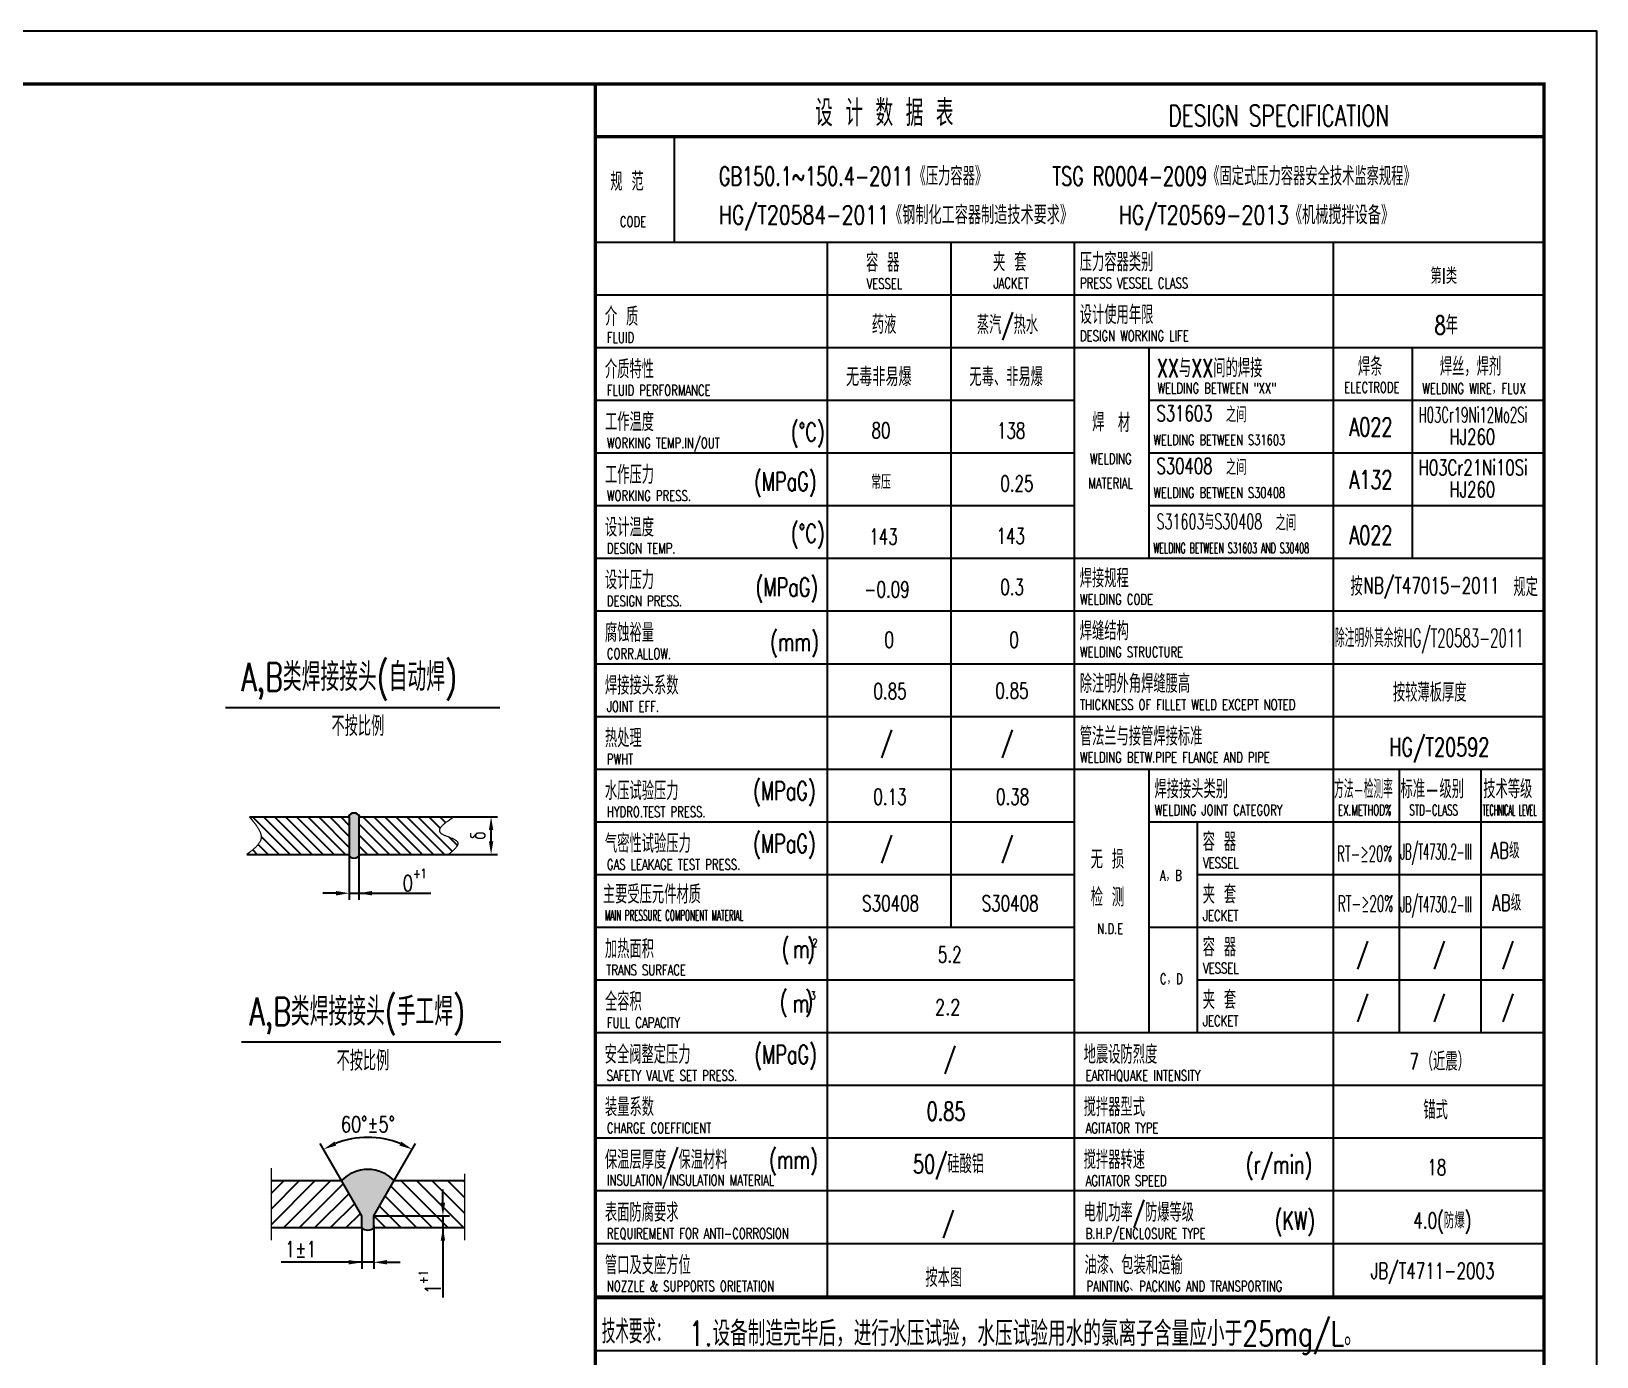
# Model space of a CAD drawing. Extents: x -14451 to -8511, y -379 to 8031.
# Drawn here: x -11481 to -8511, y 5516 to 8031 of the extents above; entities that cross this region are included whole.
import ezdxf
from ezdxf.enums import TextEntityAlignment as Align

# ---------------------------------------------------------------- set-up
doc = ezdxf.new("R2010")
doc.units = 0
doc.header["$MEASUREMENT"] = 0
doc.linetypes.add('ACAD_ISO05W100', pattern=[34, 24, -3, 0.5, -3, 0.5, -3])
doc.layers.get('DEFPOINTS').update_dxf_attribs({"linetype": 'CONTINUOUS'})
for name, color, linetype in [('3轮廓', 7, 'CONTINUOUS'), ('3轮廓、图框', 7, 'CONTINUOUS'), ('4文字、标注、剖面线', 5, 'CONTINUOUS'), ('4文字标注', 5, 'CONTINUOUS')]:
    doc.layers.add(name, color=color, linetype=linetype)
doc.layers.add('双点划线', color=6, linetype='ACAD_ISO05W100', lineweight=18)
doc.styles.add('HZ', font='ROMANS.shx', dxfattribs={"width": 0.75, "bigfont": 'hmhz.shx'})
doc.styles.add('样式 2', font='ROMANS.shx', dxfattribs={"width": 0.75, "bigfont": 'hmhz.shx'})
doc.dimstyles.new('1-4 装配总图', dxfattribs={"dimscale": 4, "dimtxt": 3, "dimasz": 2.5, "dimexe": 1.25, "dimexo": 0, "dimgap": 1, "dimtad": 1, "dimdec": 0, "dimdsep": 46, "dimtxsty": '样式 2', "dimcen": 2.5, "dimclrd": 256, "dimclre": 256, "dimclrt": 256, "dimadec": 0, "dimazin": 0, "dimtfac": 1, "dimtdec": 0, "dimtmove": 0, "dimatfit": 1, "dimfxl": 1, "dimtfill": 1, "dimtfillclr": 256, "dimlwd": -1, "dimarcsym": 0})

# ---------------------------------------------------------------- blocks, each defined once
blk = doc.blocks.new('*D65')
at = {"layer": '3轮廓', "color": 5, "lineweight": -2}
for p, q in [((-10892.7, 5850.6), (-10933.1, 5920.7)), ((-10792.9, 5850.6), (-10752.5, 5920.7))]:
    blk.add_line(p, q, dxfattribs=at)
at = {"layer": '3轮廓', "color": 5}
blk.add_arc((-10842.8, 5764.3), 168.2, 68.5251, 111.4749, dxfattribs=at)
for points in [[(-10906.2, 5924.5), (-10902.6, 5917), (-10926.9, 5909.9)], [(-10783, 5917), (-10779.4, 5924.5), (-10758.7, 5909.9)]]:
    blk.add_solid(points, dxfattribs=at)
at = {"layer": 'DEFPOINTS', "color": 0}
for p in [(-10813.6, 5929.9), (-10892.7, 5850.6), (-10792.9, 5850.6), (-10854, 5783.6), (-10831.6, 5783.6)]:
    blk.add_point(p, dxfattribs=at)
at = {"layer": '3轮廓', "color": 5, "insert": (-10842.8, 5957.4), "char_height": 30, "attachment_point": 5, "style": '样式 2'}
blk.add_mtext('60%%D%%P5%%D', dxfattribs=at)
blk = doc.blocks.new('*D75')
at = {"layer": '3轮廓', "color": 5, "lineweight": -2}
for p, q in [((-10831.6, 5765.1), (-10831.6, 5683)), ((-10854, 5761.3), (-10854, 5683))]:
    blk.add_line(p, q, dxfattribs=at)
at = {"layer": '3轮廓', "color": 5}
for p, q in [((-10854, 5695.5), (-11007.3, 5695.5)), ((-10879, 5695.5), (-10904, 5695.5)), ((-10831.6, 5695.5), (-10854, 5695.5)), ((-10806.6, 5695.5), (-10781.6, 5695.5))]:
    blk.add_line(p, q, dxfattribs=at)
for points in [[(-10879, 5691.4), (-10879, 5699.7), (-10854, 5695.5)], [(-10806.6, 5699.7), (-10806.6, 5691.4), (-10831.6, 5695.5)]]:
    blk.add_solid(points, dxfattribs=at)
at = {"layer": 'DEFPOINTS', "color": 0}
for p in [(-10831.6, 5765.1), (-10854, 5761.3), (-10854, 5695.5)]:
    blk.add_point(p, dxfattribs=at)
at = {"layer": '3轮廓', "color": 5, "insert": (-10970, 5720.5), "char_height": 30, "attachment_point": 5, "style": '样式 2'}
blk.add_mtext('1%%P1', dxfattribs=at)
blk = doc.blocks.new('*D76')
at = {"layer": '3轮廓', "color": 5}
for p, q in [((-10700.3, 5808.6), (-10700.3, 5833.6)), ((-10700.3, 5783.6), (-10700.3, 5761.3)), ((-10700.3, 5761.3), (-10700.3, 5628.6)), ((-10700.3, 5736.3), (-10700.3, 5711.3))]:
    blk.add_line(p, q, dxfattribs=at)
at = {"layer": '3轮廓', "color": 5, "lineweight": -2}
for p, q in [((-10831.6, 5783.6), (-10687.8, 5783.6)), ((-10831.6, 5761.3), (-10687.8, 5761.3))]:
    blk.add_line(p, q, dxfattribs=at)
at = {"layer": '3轮廓', "color": 5}
for points in [[(-10704.5, 5808.6), (-10696.2, 5808.6), (-10700.3, 5783.6)], [(-10696.2, 5736.3), (-10704.5, 5736.3), (-10700.3, 5761.3)]]:
    blk.add_solid(points, dxfattribs=at)
at = {"layer": 'DEFPOINTS', "color": 0}
for p in [(-10831.6, 5783.6), (-10831.6, 5761.3), (-10700.3, 5761.3)]:
    blk.add_point(p, dxfattribs=at)
at = {"layer": '3轮廓', "color": 5, "insert": (-10725.3, 5657.7), "char_height": 30, "attachment_point": 5, "rotation": 90, "style": '样式 2'}
blk.add_mtext('{1{\\H0.58333x;\\S+1^ ;}}', dxfattribs=at)
blk = doc.blocks.new('*D77')
at = {"layer": '3轮廓', "color": 5, "lineweight": -2}
for p, q in [((-10678.9, 6540.8), (-10596.5, 6540.8)), ((-10689.5, 6469.3), (-10596.5, 6469.3))]:
    blk.add_line(p, q, dxfattribs=at)
at = {"layer": '3轮廓', "color": 5}
blk.add_line((-10609, 6494.3), (-10609, 6515.8), dxfattribs=at)
for points in [[(-10604.8, 6515.8), (-10613.1, 6515.8), (-10609, 6540.8)], [(-10613.1, 6494.3), (-10604.8, 6494.3), (-10609, 6469.3)]]:
    blk.add_solid(points, dxfattribs=at)
at = {"layer": 'DEFPOINTS', "color": 0}
for p in [(-10678.9, 6540.8), (-10609, 6540.8), (-10689.5, 6469.3)]:
    blk.add_point(p, dxfattribs=at)
at = {"layer": '3轮廓', "color": 5, "insert": (-10634, 6505.1), "char_height": 30, "attachment_point": 5, "rotation": 90, "style": '样式 2'}
blk.add_mtext('δ', dxfattribs=at)
blk = doc.blocks.new('*D78')
at = {"layer": '3轮廓', "color": 5, "lineweight": -2}
for p, q in [((-10877.9, 6469.3), (-10877.9, 6383.3)), ((-10860, 6469.3), (-10860, 6383.3))]:
    blk.add_line(p, q, dxfattribs=at)
at = {"layer": '3轮廓', "color": 5}
for p, q in [((-10902.9, 6395.8), (-10927.9, 6395.8)), ((-10877.9, 6395.8), (-10860, 6395.8)), ((-10860, 6395.8), (-10723.4, 6395.8)), ((-10835, 6395.8), (-10810, 6395.8))]:
    blk.add_line(p, q, dxfattribs=at)
for points in [[(-10902.9, 6391.6), (-10902.9, 6400), (-10877.9, 6395.8)], [(-10835, 6400), (-10835, 6391.6), (-10860, 6395.8)]]:
    blk.add_solid(points, dxfattribs=at)
at = {"layer": 'DEFPOINTS', "color": 0}
for p in [(-10877.9, 6469.3), (-10860, 6469.3), (-10860, 6395.8)]:
    blk.add_point(p, dxfattribs=at)
at = {"layer": '3轮廓', "color": 5, "insert": (-10754, 6420.8), "char_height": 30, "attachment_point": 5, "style": '样式 2'}
blk.add_mtext('{0{\\H0.58333x;\\S+1^ ;}}', dxfattribs=at)

msp = doc.modelspace()

# ---------------------------------------------------------------- hatches: boundary and pattern name
at = {"layer": '4文字、标注、剖面线'}
h = msp.add_hatch(dxfattribs=at)
h.set_pattern_fill('ANSI31', color=256, scale=4.653529, angle=90, style=0)
h.set_pattern_definition([(135, (-23690.187, 7113.17), (-10.44747, -10.44747), [])])
edge = h.paths.add_edge_path()
edge.add_line((-10877.90393, 6469.32548), (-10877.90393, 6540.80368))
edge.add_line((-10877.90393, 6540.80368), (-11067.49355, 6540.80368))
edge.add_spline(control_points=[(-11067.49355, 6540.80368), (-11055.35026, 6526.34141), (-11032.87217, 6499.57073), (-11059.81941, 6478.85157), (-11072.209, 6469.32548)], knot_values=[0, 0, 0, 0, 51.3598636428, 95.0707268791, 95.0707268791, 95.0707268791, 95.0707268791], degree=3, periodic=0)
edge.add_line((-11072.209, 6469.32548), (-10877.90393, 6469.32548))
edge = h.paths.add_edge_path()
edge.add_spline(control_points=[(-10689.53586, 6469.32548), (-10679.79611, 6477.66401), (-10656.69734, 6497.43964), (-10727.2297, 6508.55769), (-10695.0781, 6529.98777), (-10678.85095, 6540.80368)], knot_values=[0, 0, 0, 0, 31.1217457197, 73.8082803379, 117.3062133681, 117.3062133681, 117.3062133681, 117.3062133681], degree=3, periodic=0)
edge.add_line((-10678.85095, 6540.80368), (-10860.03438, 6540.80368))
edge.add_line((-10860.03438, 6540.80368), (-10860.03438, 6469.32548))
edge.add_line((-10860.03438, 6469.32548), (-10689.53586, 6469.32548))
at = {"layer": '4文字标注'}
msp.add_hatch(color=256, dxfattribs=at).paths.add_polyline_path([(-10860.03438, 6540.80368), (-10858.24743, 6540.80368, 0.6666666667), (-10879.69089, 6540.80368), (-10877.90393, 6540.80368), (-10877.90393, 6469.32548), (-10877.90393, 6466.37109, 0.4693376137), (-10860.03438, 6466.37109), (-10860.03438, 6469.32548)])
h = msp.add_hatch(color=256, dxfattribs=at)
h.paths.add_polyline_path([(-10792.94813, 5850.61298, 0.4216084338), (-10892.66248, 5850.61298), (-10853.97378, 5783.60216), (-10853.97378, 5761.26523), (-10831.63684, 5761.26523), (-10831.63684, 5783.60216)])
h.paths.add_polyline_path([(-10853.97378, 5761.26523, 0.4259644893), (-10831.63684, 5761.26523)])
h = msp.add_hatch(dxfattribs=at)
h.set_pattern_fill('ANSI31', color=256, scale=167.527027, style=0)
h.set_pattern_definition([(45, (-35367.795, -23194.54), (-14.807437, 14.807437), [])])
h.paths.add_polyline_path([(-10853.97378, 5761.26523), (-10853.97378, 5783.60216), (-10892.66248, 5850.61298), (-11026.38204, 5850.61298), (-11026.38204, 5761.26523)])
h = msp.add_hatch(dxfattribs=at)
h.set_pattern_fill('ANSI31', color=256, scale=167.527027, angle=90, style=0)
h.set_pattern_definition([(135, (-35367.795, -23194.54), (-14.807437, -14.807437), [])])
h.paths.add_polyline_path([(-10659.22857, 5761.26523), (-10659.22857, 5850.61298), (-10792.94813, 5850.61298), (-10831.63684, 5783.60216), (-10831.63684, 5761.26523)])

# ---------------------------------------------------------------- linework, layer by layer
at = {"layer": '3轮廓'}
msp.add_lwpolyline([(-8611.28685, 7931.40926, 6, 6, 0), (-8611.28685, -278.59074, 6, 6, 0), (-14201.28685, -278.59074, 6, 6, 0), (-14201.28685, 7931.40926, 6, 6, 0), (-8611.28685, 7931.40926, 6, 6, 0), (-8611.28685, -278.59074, 0, 0, 0)], format="xyseb", dxfattribs=at)
at = {"layer": '3轮廓', "const_width": 6}
msp.add_lwpolyline([(-10411.28685, 5528.34668), (-10411.28685, 3728.34668)], dxfattribs=at)
at = {"layer": '3轮廓、图框'}
for p, q in [((-11067.49355, 6540.80368), (-10877.90393, 6540.80368)), ((-10877.90393, 6540.80368), (-10877.90393, 6469.32548)), ((-10860.03438, 6540.80368), (-10860.03438, 6469.32548)), ((-10860.03438, 6540.80368), (-10678.85095, 6540.80368)), ((-11072.209, 6469.32548), (-10877.90393, 6469.32548)), ((-10860.03438, 6469.32548), (-10689.53586, 6469.32548)), ((-11026.38204, 5850.61298), (-10892.66248, 5850.61298)), ((-10853.97378, 5783.60216), (-10892.66248, 5850.61298)), ((-10831.63684, 5783.60216), (-10792.94813, 5850.61298)), ((-10792.94813, 5850.61298), (-10659.22857, 5850.61298)), ((-10853.97378, 5761.26523), (-10853.97378, 5783.60216)), ((-10831.63684, 5761.26523), (-10831.63684, 5783.60216)), ((-11026.38204, 5761.26523), (-10853.97378, 5761.26523)), ((-10831.63684, 5761.26523), (-10659.22857, 5761.26523))]:
    msp.add_line(p, q, dxfattribs=at)
at = {"layer": '3轮廓、图框', "const_width": 6}
for points in [[(-10411.28685, 7931.40926), (-10411.28685, 5528.34668)], [(-8611.28685, 7831.40926), (-10411.28685, 7831.40926)], [(-10411.28685, 5628.34668), (-8611.28685, 5628.34668)], [(-10411.28685, 5628.34668), (-8611.28685, 5628.34668)], [(-10411.28685, 5628.34668), (-8611.28685, 5628.34668)], [(-10411.28685, 5628.34668), (-8611.28685, 5628.34668)]]:
    msp.add_lwpolyline(points, dxfattribs=at)
at = {"layer": '3轮廓、图框'}
for points in [[(-10411.1137, 4225.6403), (-10411.1137, 5725.49602)], [(-10411.1137, 4025.76535), (-10411.1137, 5628.56792)]]:
    msp.add_lwpolyline(points, dxfattribs=at)
for centre, radius, start, end in [((-10868.96916, 6536.33629), 11.61521, 22.61986495, 157.38013505), ((-10868.96916, 6473.79287), 11.61521, 202.61986495, 337.38013505), ((-10842.80531, 5801.99573), 69.63745, 44.27860316, 135.72139684), ((-10842.80531, 5771.99617), 15.48831, 223.85543508, 316.14456492)]:
    msp.add_arc(centre, radius, start, end, dxfattribs=at)
at = {"layer": '4文字、标注、剖面线'}
for p, q in [((-10261.28685, 7831.40926), (-10261.28685, 7631.40926)), ((-10411.28685, 7631.40926), (-8611.28685, 7631.40926)), ((-9971.01587, 7631.40926), (-9971.01587, 5631.40926)), ((-9736.98469, 7631.40926), (-9736.98469, 6331.40926)), ((-9502.95351, 7631.40926), (-9502.95351, 7031.40926)), ((-9502.95351, 7631.40926), (-9502.95351, 5631.40926)), ((-9011.28685, 7631.40926), (-9011.28685, 5631.40926)), ((-10411.28685, 7531.40926), (-8611.28685, 7531.40926)), ((-10411.28685, 7431.40926), (-8611.28685, 7431.40926)), ((-9361.28685, 7431.40926), (-9361.28685, 7031.40926)), ((-8861.28685, 7431.40926), (-8861.28685, 7031.40926)), ((-10411.28685, 7331.40926), (-9502.95351, 7331.40926)), ((-9361.28685, 7331.40926), (-8611.28685, 7331.40926)), ((-10411.28685, 7231.40926), (-9502.95351, 7231.40926)), ((-9361.28685, 7231.40926), (-8611.28685, 7231.40926)), ((-10411.28685, 7131.40926), (-9502.95351, 7131.40926)), ((-9361.28685, 7131.40926), (-8611.28685, 7131.40926)), ((-10411.28685, 7031.40926), (-8611.28685, 7031.40926)), ((-9502.95351, 7031.40926), (-9502.95351, 6531.40926)), ((-10411.28685, 6931.40926), (-8611.28685, 6931.40926)), ((-10411.28685, 6831.40926), (-8611.28685, 6831.40926)), ((-10411.28685, 6731.40926), (-8611.28685, 6731.40926)), ((-10411.28685, 6631.40926), (-9502.95351, 6631.40926)), ((-9511.28685, 6631.40926), (-8611.28685, 6631.40926)), ((-9361.28685, 6631.40926), (-9361.28685, 6131.40926)), ((-8885.79924, 6631.40926), (-8885.79924, 6131.40926)), ((-8731.10293, 6631.40926), (-8731.10293, 6131.40926)), ((-10411.28685, 6531.40926), (-9502.95351, 6531.40926)), ((-9361.28685, 6531.40926), (-8611.28685, 6531.40926)), ((-9269.62018, 6531.40926), (-9269.62018, 6131.40926)), ((-10411.28685, 6431.40926), (-9502.95351, 6431.40926)), ((-9269.62018, 6431.40926), (-8611.28685, 6431.40926)), ((-10411.28685, 6331.40926), (-9502.95351, 6331.40926)), ((-9971.01587, 6331.40926), (-9502.95351, 6331.40926)), ((-9361.28685, 6331.40926), (-8611.28685, 6331.40926)), ((-10411.28685, 6231.40926), (-9502.95351, 6231.40926)), ((-9269.62018, 6231.40926), (-8611.28685, 6231.40926)), ((-10411.28685, 6131.40926), (-8611.28685, 6131.40926)), ((-10411.28685, 6031.40926), (-8611.28685, 6031.40926)), ((-10411.28685, 5931.40926), (-8611.28685, 5931.40926)), ((-10411.28685, 5831.40926), (-8611.28685, 5831.40926)), ((-10411.28685, 5731.40926), (-8611.28685, 5731.40926)), ((-10411.28685, 5631.40926), (-8611.28685, 5631.40926)), ((-10411.28685, 5631.40926), (-8611.28685, 5631.40926)), ((-10411.28685, 5631.40926), (-8611.28685, 5631.40926)), ((-10411.28685, 5528.3563), (-8611.45999, 5528.3563))]:
    msp.add_line(p, q, dxfattribs=at)
at = {"layer": '4文字标注'}
for p, q in [((-11112.6763, 6748.5029), (-10592.10663, 6748.5029)), ((-11082.55166, 6113.51632), (-10590.42229, 6113.51632))]:
    msp.add_line(p, q, dxfattribs=at)
msp.add_lwpolyline([(-8511.28685, -378.59074), (-8511.28685, 8031.40926), (-14451.28685, 8031.40926), (-14451.28685, -378.59074)], close=True, dxfattribs=at)
at = {"layer": '双点划线', "ltscale": 24}
for p, q in [((-11026.38204, 5874.25946), (-11026.38204, 5737.61874)), ((-10659.22857, 5863.31256), (-10659.22857, 5737.61874))]:
    msp.add_line(p, q, dxfattribs=at)
for points in [[(-11067.49355, 6540.80368), (-11045.48827, 6499.18299), (-11072.209, 6469.32548)], [(-10678.85095, 6540.80368), (-10706.14239, 6511.73408), (-10672.31368, 6492.06881), (-10689.53586, 6469.32548)]]:
    msp.add_spline(points, degree=3, dxfattribs=at)

# ---------------------------------------------------------------- texts
at = {"layer": '4文字、标注、剖面线', "style": '样式 2'}
for s, height, width, p in [('设 计 数 据 表', 50, 0.7, (-9993.97389, 7851.31075)), ('DESIGN SPECIFICATION', 40, 0.7, (-9323.81426, 7851.31075)), ('规 范', 35, 0.7, (-10382.71625, 7728.70122)), ('GB150.1~150.4-2011《压力容器》     TSG R0004-2009《固定式压力容器安全技术监察规程》', 35, 0.7, (-10176.95519, 7738.98917)), ('HG/T20584-2011《钢制化工容器制造技术要求》   HG/T20569-2013《机械搅拌设备》', 35, 0.75, (-10176.79477, 7665.31372)), ('CODE', 20, 0.7, (-10364.66029, 7660.12717)), ('容 器', 35, 0.7, (-9897.61005, 7574.98665)), ('夹 套', 35, 0.7, (-9656.60303, 7575.96826)), ('压力容器类别', 35, 0.7, (-9492.09464, 7575.96826)), ('VESSEL', 20, 0.7, (-9896.63764, 7542.63853)), ('JACKET', 20, 0.7, (-9655.63062, 7543.62014)), ('PRESS VESSEL CLASS', 20, 0.7, (-9491.64765, 7543.62014)), ('设计使用年限', 35, 0.7, (-9492.09464, 7475.96826)), ('介 质', 35, 0.7, (-10392.95765, 7472.58931)), ('药液', 35, 0.7, (-9886.70529, 7457.35499)), ('蒸汽/热水  ', 34.996633, 0.7, (-9687.26941, 7456.85455)), ('FLUID', 20, 0.7, (-10389.20593, 7440.24119)), ('DESIGN WORKING LIFE ', 20, 0.7, (-9491.64765, 7443.62014)), ('介质特性', 35, 0.7, (-10392.95765, 7372.58931)), ('无毒非易爆', 34.996633, 0.75, (-9935.55524, 7358.09438)), ('无毒、非易爆', 34.996633, 0.7, (-9701.42409, 7358.09438)), ('XX与XX间的焊接', 35, 0.7, (-9346.02916, 7374.62584)), ('焊条', 35, 0.7, (-8964.2943, 7377.73225)), ('焊丝，焊剂', 35, 0.7, (-8808.84175, 7377.68674)), ('ELECTRODE', 20, 0.7, (-8990.52269, 7345.62515)), ('FLUID PERFORMANCE', 20, 0.7, (-10389.20593, 7340.24119)), ('WELDING BETWEEN "XX"', 20, 0.7, (-9344.74522, 7344.16494)), ('WELDING WIRE，FLUX', 20, 0.7, (-8842.23264, 7343.71362)), ('工作温度', 35, 0.7, (-10392.95765, 7272.58931)), ('焊', 35, 0.7, (-9468.45357, 7272.15291)), ('材', 35, 0.7, (-9419.68175, 7271.04553)), ('(%%dC)', 35, 0.7, (-10040.14566, 7253.4285)), ('80', 29.997114, 0.7, (-9887.27, 7259.04495)), ('138', 29.997114, 0.7, (-9649.20697, 7258.66972)), ('WORKING TEMP.IN/OUT', 20, 0.7, (-10389.20593, 7240.24119)), ('WELDING', 20, 0.7, (-9472.81858, 7210.00769)), ('工作压力', 35, 0.7, (-10392.95765, 7172.58931)), ('(MPaG)', 35, 0.7, (-10110.2261, 7159.57156)), ('常压', 26.997403, 0.7, (-9888.06344, 7162.68806)), ('0.25', 29.997114, 0.7, (-9642.80192, 7158.33825)), ('WORKING PRESS.', 20, 0.7, (-10389.20593, 7140.24119)), ('MATERIAL', 20, 0.7, (-9475.9156, 7163.91542)), ('设计温度', 35, 0.7, (-10392.95765, 7072.58931)), ('(%%dC)', 35, 0.7, (-10040.12095, 7061.24798)), ('143', 29.997114, 0.7, (-9891.41063, 7057.40138)), ('143', 29.997114, 0.7, (-9650.1051, 7058.68753)), ('DESIGN TEMP.', 20, 0.7, (-10389.20593, 7040.24119)), ('设计压力', 35, 0.7, (-10392.95765, 6972.58931)), ('焊接规程', 35, 0.7, (-9492.09464, 6975.96826)), ('(MPaG)', 35, 0.7, (-10107.16026, 6959.25634)), ('-0.09', 29.997114, 0.7, (-9901.12911, 6957.27956)), ('0.3', 29.997114, 0.7, (-9642.85793, 6961.80121)), ('DESIGN PRESS.', 20, 0.7, (-10389.20593, 6940.24119)), ('WELDING CODE', 20, 0.7, (-9491.64765, 6943.62014)), ('腐蚀裕量', 35, 0.7, (-10392.95765, 6872.58931)), ('(mm)', 35, 0.7, (-10079.6344, 6855.45867)), ('0', 29.99711, 0.7, (-9862.65111, 6861.76869)), ('0', 29.99711, 0.7, (-9625.56815, 6861.76869)), ('焊缝结构', 35, 0.7, (-9492.09464, 6875.96826)), ('WELDING STRUCTURE', 20, 0.7, (-9491.64765, 6843.62014)), ('CORR.ALLOW.', 20, 0.7, (-10389.20593, 6840.24119)), ('焊接接头系数', 35, 0.7, (-10392.95765, 6772.58931)), ('除注明外角焊缝腰高', 35, 0.7, (-9492.09464, 6775.96826)), ('0.85', 29.997114, 0.7, (-9883.52271, 6764.27396)), ('0.85', 29.997114, 0.7, (-9652.16569, 6765.15892)), ('JOINT EFF.', 20, 0.7, (-10389.20593, 6740.24119)), ('THICKNESS OF FILLET WELD EXCEPT NOTED', 20, 0.7, (-9491.64765, 6743.62014)), ('管法兰与接管焊接标准', 35, 0.7, (-9492.09464, 6675.96826)), ('热处理', 35, 0.7, (-10392.95765, 6672.58931)), ('/', 34.99663, 0.7, (-9870.34603, 6664.47314)), ('/', 34.99663, 0.7, (-9641.56214, 6664.47314)), ('HG/T20592', 35, 0.7, (-8904.98623, 6655.70668)), ('PWHT', 20, 0.7, (-10389.20593, 6640.24119)), ('WELDING BETW.PIPE FLANGE AND PIPE', 20, 0.7, (-9491.64765, 6643.62014)), ('水压试验压力', 35, 0.7, (-10392.95765, 6572.58931)), ('(MPaG)', 35, 0.7, (-10111.85437, 6572.58931)), ('0.13', 29.997114, 0.7, (-9883.61992, 6563.86819)), ('0.38', 29.997114, 0.7, (-9650.91616, 6563.86819)), ('焊接接头类别', 35, 0.7, (-9350.42798, 6575.96826)), ('方法-检测率', 35, 0.5, (-9009.41155, 6575.96826)), ('标准-级别', 35, 0.7, (-8883.44441, 6575.96826)), ('技术等级', 35, 0.7, (-8726.54018, 6575.96826)), ('HYDRO.TEST PRESS.', 20, 0.7, (-10389.20593, 6540.24119)), ('WELDING JOINT CATEGORY', 20, 0.7, (-9349.98098, 6543.62014)), ('EX.METHOD%', 20, 0.6, (-9002.08993, 6543.62014)), ('STD-CLASS', 20, 0.6, (-8866.70894, 6543.62014)), ('TECHNICAL LEVEL', 20, 0.4, (-8727.96386, 6543.62014)), ('气密性试验压力', 35, 0.7, (-10392.95765, 6472.58931)), ('(MPaG)', 35, 0.7, (-10111.85437, 6472.58931)), ('/', 34.99663, 0.7, (-9870.34603, 6464.47314)), ('/', 34.99663, 0.7, (-9641.56214, 6464.47314)), ('容 器', 35, 0.7, (-9258.76131, 6475.96826)), ('无 损', 35, 0.7, (-9471.21007, 6442.42077)), ('RT-≥20%%%', 30, 0.55, (-9004.20061, 6455.83775)), ('JB/T4730.2-III', 30, 0.45, (-8884.11166, 6459.8112)), ('AB级', 30, 0.7, (-8712.61154, 6461.89878)), ('GAS LEAKAGE TEST PRESS.', 20, 0.7, (-10389.20593, 6440.24119)), ('VESSEL', 20, 0.7, (-9258.31432, 6443.62014)), ('A，B', 20, 0.7, (-9340.01366, 6419.61803)), ('主要受压元件材质 ', 35, 0.7, (-10396.92241, 6376.18499)), ('S30408', 29.997114, 0.7, (-9904.897, 6361.65429)), ('S30408', 29.997114, 0.7, (-9678.15112, 6361.65429)), ('检 测', 35, 0.7, (-9471.21007, 6370.68651)), ('夹 套', 35, 0.7, (-9258.76131, 6375.96826)), ('RT-≥20%%%', 30, 0.55, (-9002.66203, 6361.27456)), ('JB/T4730.2-III', 30, 0.45, (-8884.11166, 6359.8112)), ('AB级', 30, 0.7, (-8709.47389, 6362.68234)), ('MAIN PRESSURE COMPONENT MATERIAL  ', 20, 0.5, (-10393.1707, 6343.83687)), ('JECKET', 20, 0.7, (-9258.31432, 6343.62014)), ('N.D.E', 20, 0.7, (-9458.80284, 6318.51861)), ('加热面积', 35, 0.7, (-10392.95765, 6272.58931)), ('(  )', 35, 0.7, (-10057.71351, 6272.58931)), ('2', 15, 0.7, (-9999.02135, 6294.36781)), ('容 器', 35, 0.7, (-9258.76131, 6275.96826)), ('/', 34.99663, 0.7, (-8967.34566, 6263.20146)), ('/', 34.99663, 0.7, (-8821.46391, 6263.20146)), ('/', 34.99663, 0.7, (-8691.31452, 6263.20146)), ('m ', 35, 0.7, (-10036.07804, 6272.58931)), ('5.2', 29.997114, 0.7, (-9761.20019, 6264.47314)), ('TRANS SURFACE', 20, 0.7, (-10390.44447, 6240.24119)), ('C，D', 20, 0.7, (-9340.01366, 6223.34152)), ('VESSEL', 20, 0.7, (-9258.31432, 6243.62014)), ('全容积', 35, 0.7, (-10392.95765, 6172.58931)), ('(  )', 35, 0.7, (-10061.2045, 6172.58931)), ('3', 15, 0.7, (-10002.51234, 6194.36781)), ('夹 套', 35, 0.7, (-9258.76131, 6175.96826)), ('m ', 35, 0.7, (-10036.65396, 6169.70058)), ('2.2', 29.997114, 0.75, (-9766.66698, 6164.47314)), ('/', 34.99663, 0.7, (-8967.34566, 6163.21108)), ('/', 34.99663, 0.7, (-8821.46391, 6163.21108)), ('/', 34.99663, 0.7, (-8691.31452, 6163.21108)), ('FULL CAPACITY', 20, 0.7, (-10389.20593, 6140.24119)), ('JECKET', 20, 0.7, (-9258.31432, 6143.62014)), ('安全阀整定压力', 35, 0.7, (-10393.47213, 6072.29004)), ('(MPaG)', 35, 0.7, (-10109.67653, 6072.29004)), ('/', 34.99663, 0.7, (-9750.37106, 6064.47314)), ('地震设防烈度', 35, 0.7, (-9484.62431, 6072.29004)), ('7', 30, 0.7, (-8866.64353, 6061.59402)), ('（近震）', 35, 0.7, (-8845.02378, 6058.83213)), ('SAFETY VALVE SET PRESS.', 20, 0.7, (-10389.72041, 6039.94193)), ('EARTHQUAKE INTENSITY', 20, 0.7, (-9480.8726, 6039.94193)), ('装量系数', 35, 0.7, (-10392.95765, 5972.58931)), ('0.85', 34.996633, 0.7, (-9782.61959, 5964.47314)), ('搅拌器型式', 35, 0.7, (-9484.62431, 5972.58931)), ('锚式', 35, 0.7, (-8840.28742, 5966.97035)), ('CHARGE COEFFICIENT', 20, 0.7, (-10389.20593, 5940.24119)), ('AGITATOR TYPE', 20, 0.7, (-9480.8726, 5940.24119)), ('保温层厚度/保温材料', 35, 0.7, (-10392.95765, 5872.58931)), ('(mm)', 35, 0.7, (-10081.4811, 5872.58931)), ('搅拌器转速', 35, 0.7, (-9484.62431, 5872.58931)), ('50/硅酸铝', 34.996633, 0.7, (-9808.54837, 5864.47314)), ('(r/min)', 35, 0.7, (-9177.10491, 5863.54753)), ('18', 30, 0.7, (-8832.49677, 5860.66136)), ('INSULATION/INSULATION MATERIAL', 20, 0.7, (-10389.20593, 5841.4328)), ('AGITATOR SPEED', 20, 0.7, (-9480.8726, 5840.24119)), ('表面防腐要求', 35, 0.7, (-10392.95765, 5772.58931)), ('/', 35, 0.7, (-9753.26477, 5752.85311)), ('电机功率/防爆等级', 35, 0.7, (-9484.62431, 5772.58931)), ('(KW)', 35, 0.7, (-9122.37663, 5757.03456)), ('4.0(防爆)', 30, 0.7, (-8859.02809, 5759.67332)), ('B.H.P/ENCLOSURE TYPE', 20, 0.7, (-9480.8726, 5740.24119)), ('REQUIREMENT FOR ANTI-CORROSION', 20, 0.7, (-10389.20593, 5740.24119)), ('管口及支座方位', 35, 0.7, (-10392.95765, 5672.58931)), ('油漆、包装和运输', 35, 0.7, (-9483.05993, 5672.58931)), ('按本图', 35, 0.7, (-9784.96695, 5648.74524)), ('JB/T4711-2003', 30, 0.7, (-8940.05284, 5664.38696)), ('NOZZLE & SUPPORTS ORIETATION', 20, 0.7, (-10389.20593, 5640.24119)), ('PAINTING、PACKING AND TRANSPORTING', 20, 0.7, (-9479.30822, 5640.24119)), ('技术要求：', 44.995671, 0.6, (-10398.83256, 5541.51115)), ('1.设备制造完毕后，进行水压试验，水压试验用水的氯离子含量应小于25mg/L。', 47.0204766, 0.75, (-10234.27686, 5536.8093))]:
    msp.add_text(s, height=height, dxfattribs=dict(at, width=width)).set_placement(p)
at = {"layer": '4文字、标注、剖面线'}
for tag, p, height, style, width in [('第I类', (-8826.6364, 7552.16114), 29.99711, 'HZ', 0.75), ('8年', (-8818.71764, 7456.29005), 34.99663, '样式 2', 0.7), ('按', (-8978.44193, 6960.63839), 35, '样式 2', 0.7), ('NB/T47015-2011', (-8953.80759, 6964.8249), 30, '样式 2', 0.7), ('规定', (-8669.31941, 6959.27578), 35, '样式 2', 0.7), ('除注明外其余按HG/T20583-2011', (-9008.01032, 6862.66413), 35, '样式 2', 0.53), ('按较薄板厚度', (-8897.94235, 6759.27167), 35, '样式 2', 0.7)]:
    msp.add_attdef(tag, p, '0', height=height, dxfattribs=dict(at, style=style, width=width))
at = {"layer": '4文字标注'}
for s, height, style, width, p in [('S31603', 29.482878, '样式 2', 0.7, (-9346.40725, 7291.77475)), ('之间', 29.482878, '样式 2', 0.7, (-9214.82099, 7289.37047)), ('H03Cr19Ni12Mo2Si', 29.482878, '样式 2', 0.55, (-8849.03921, 7288.82397)), (' HJ260', 29.482878, '样式 2', 0.7, (-8804.76417, 7247.34989)), ('WELDING BETWEEN S31603', 19.655252, '样式 2', 0.7, (-9352.23766, 7246.08127)), ('S30408', 29.482878, '样式 2', 0.7, (-9346.40725, 7191.77475)), ('之间', 29.482878, '样式 2', 0.7, (-9214.82099, 7189.37047)), ('H03Cr21Ni10Si', 29.482878, '样式 2', 0.7, (-8849.03921, 7188.82397)), ('WELDING BETWEEN S30408', 19.655252, '样式 2', 0.7, (-9352.23766, 7146.08127)), (' HJ260', 29.482878, '样式 2', 0.7, (-8804.76417, 7147.34989)), ('S31603与S30408', 29.482878, '样式 2', 0.6, (-9346.40725, 7086.50713)), ('之间', 29.482878, '样式 2', 0.7, (-9120.61588, 7084.10284)), ('WELDING BETWEEN S31603 AND S30408', 19.655252, '样式 2', 0.55, (-9352.23766, 7040.81364)), ('A,B类焊接接头(自动焊)', 53.6086487, '样式 2', 0.7, (-11082.82109, 6779.50375)), ('不按比例', 37.526054, 'HZ', 0.7, (-10911.61091, 6694.19273)), ('A,B类焊接接头(手工焊)', 53.6086487, '样式 2', 0.7, (-11067.56792, 6144.51717)), ('不按比例', 37.526054, 'HZ', 0.7, (-10902.02475, 6059.20615))]:
    msp.add_text(s, height=height, dxfattribs=dict(at, style=style, width=width)).set_placement(p)
at = {"layer": '4文字标注', "style": '样式 2', "width": 0.7}
for s, p in [('A022', (-8939.66581, 7280.58066)), ('A132', (-8939.66581, 7180.58066)), ('A022', (-8939.66581, 7075.31304))]:
    msp.add_text(s, height=35, dxfattribs=at).set_placement(p, align=Align.MIDDLE)

# ---------------------------------------------------------------- dimensions: what is measured, and where the dimension line sits
at = {"layer": '3轮廓'}
for base, p1, p2, text, picture, middle in [((-10608.9819, 6540.80368), (-10689.53586, 6469.32548), (-10678.85095, 6540.80368), 'δ', '*D77', (-10608.9819, 6505.06458)), ((-10700.34677, 5761.26523), (-10831.63684, 5783.60216), (-10831.63684, 5761.26523), '{1{\\H0.58333x;\\S+1^ ;}}', '*D76', (-10700.34677, 5657.67158))]:
    dim = msp.add_linear_dim(base=base, p1=p1, p2=p2, angle=90, text=text, dimstyle='1-4 装配总图', override={"dimscale": 10, "dimtxsty": '样式 2', "dimclrd": 5, "dimclre": 5, "dimclrt": 5, "dimtfill": 0}, dxfattribs=at)
    dim.commit()
    dim.dimension.update_dxf_attribs({"geometry": picture, "text_midpoint": middle, "dimtype": 160})
for base, p1, p2, text, picture, middle in [((-10860.03438, 6395.80826), (-10877.90393, 6469.32548), (-10860.03438, 6469.32548), '{0{\\H0.58333x;\\S+1^ ;}}', '*D78', (-10754.03002, 6395.80826)), ((-10853.97378, 5695.52468), (-10831.63684, 5765.14608), (-10853.97378, 5761.26523), '1%%P1', '*D75', (-10969.95592, 5695.52468))]:
    dim = msp.add_linear_dim(base=base, p1=p1, p2=p2, text=text, dimstyle='1-4 装配总图', override={"dimscale": 10, "dimtxsty": '样式 2', "dimclrd": 5, "dimclre": 5, "dimclrt": 5, "dimtfill": 0}, dxfattribs=at)
    dim.commit()
    dim.dimension.update_dxf_attribs({"geometry": picture, "text_midpoint": middle, "dimtype": 160})
dim = msp.add_angular_dim_2l(base=(-10813.60183, 5929.87895), line1=((-10831.63684, 5783.60216), (-10792.94813, 5850.61298)), line2=((-10853.97378, 5783.60216), (-10892.66248, 5850.61298)), text='60%%D%%P5%%D', dimstyle='1-4 装配总图', override={"dimscale": 10, "dimtxsty": '样式 2', "dimclrd": 5, "dimclre": 5, "dimclrt": 5, "dimtfill": 0}, dxfattribs=at)
dim.commit()
dim.dimension.update_dxf_attribs({"geometry": '*D65', "text_midpoint": (-10842.80531, 5932.43392), "dimtype": 162})

doc.saveas('drawing.dxf')
